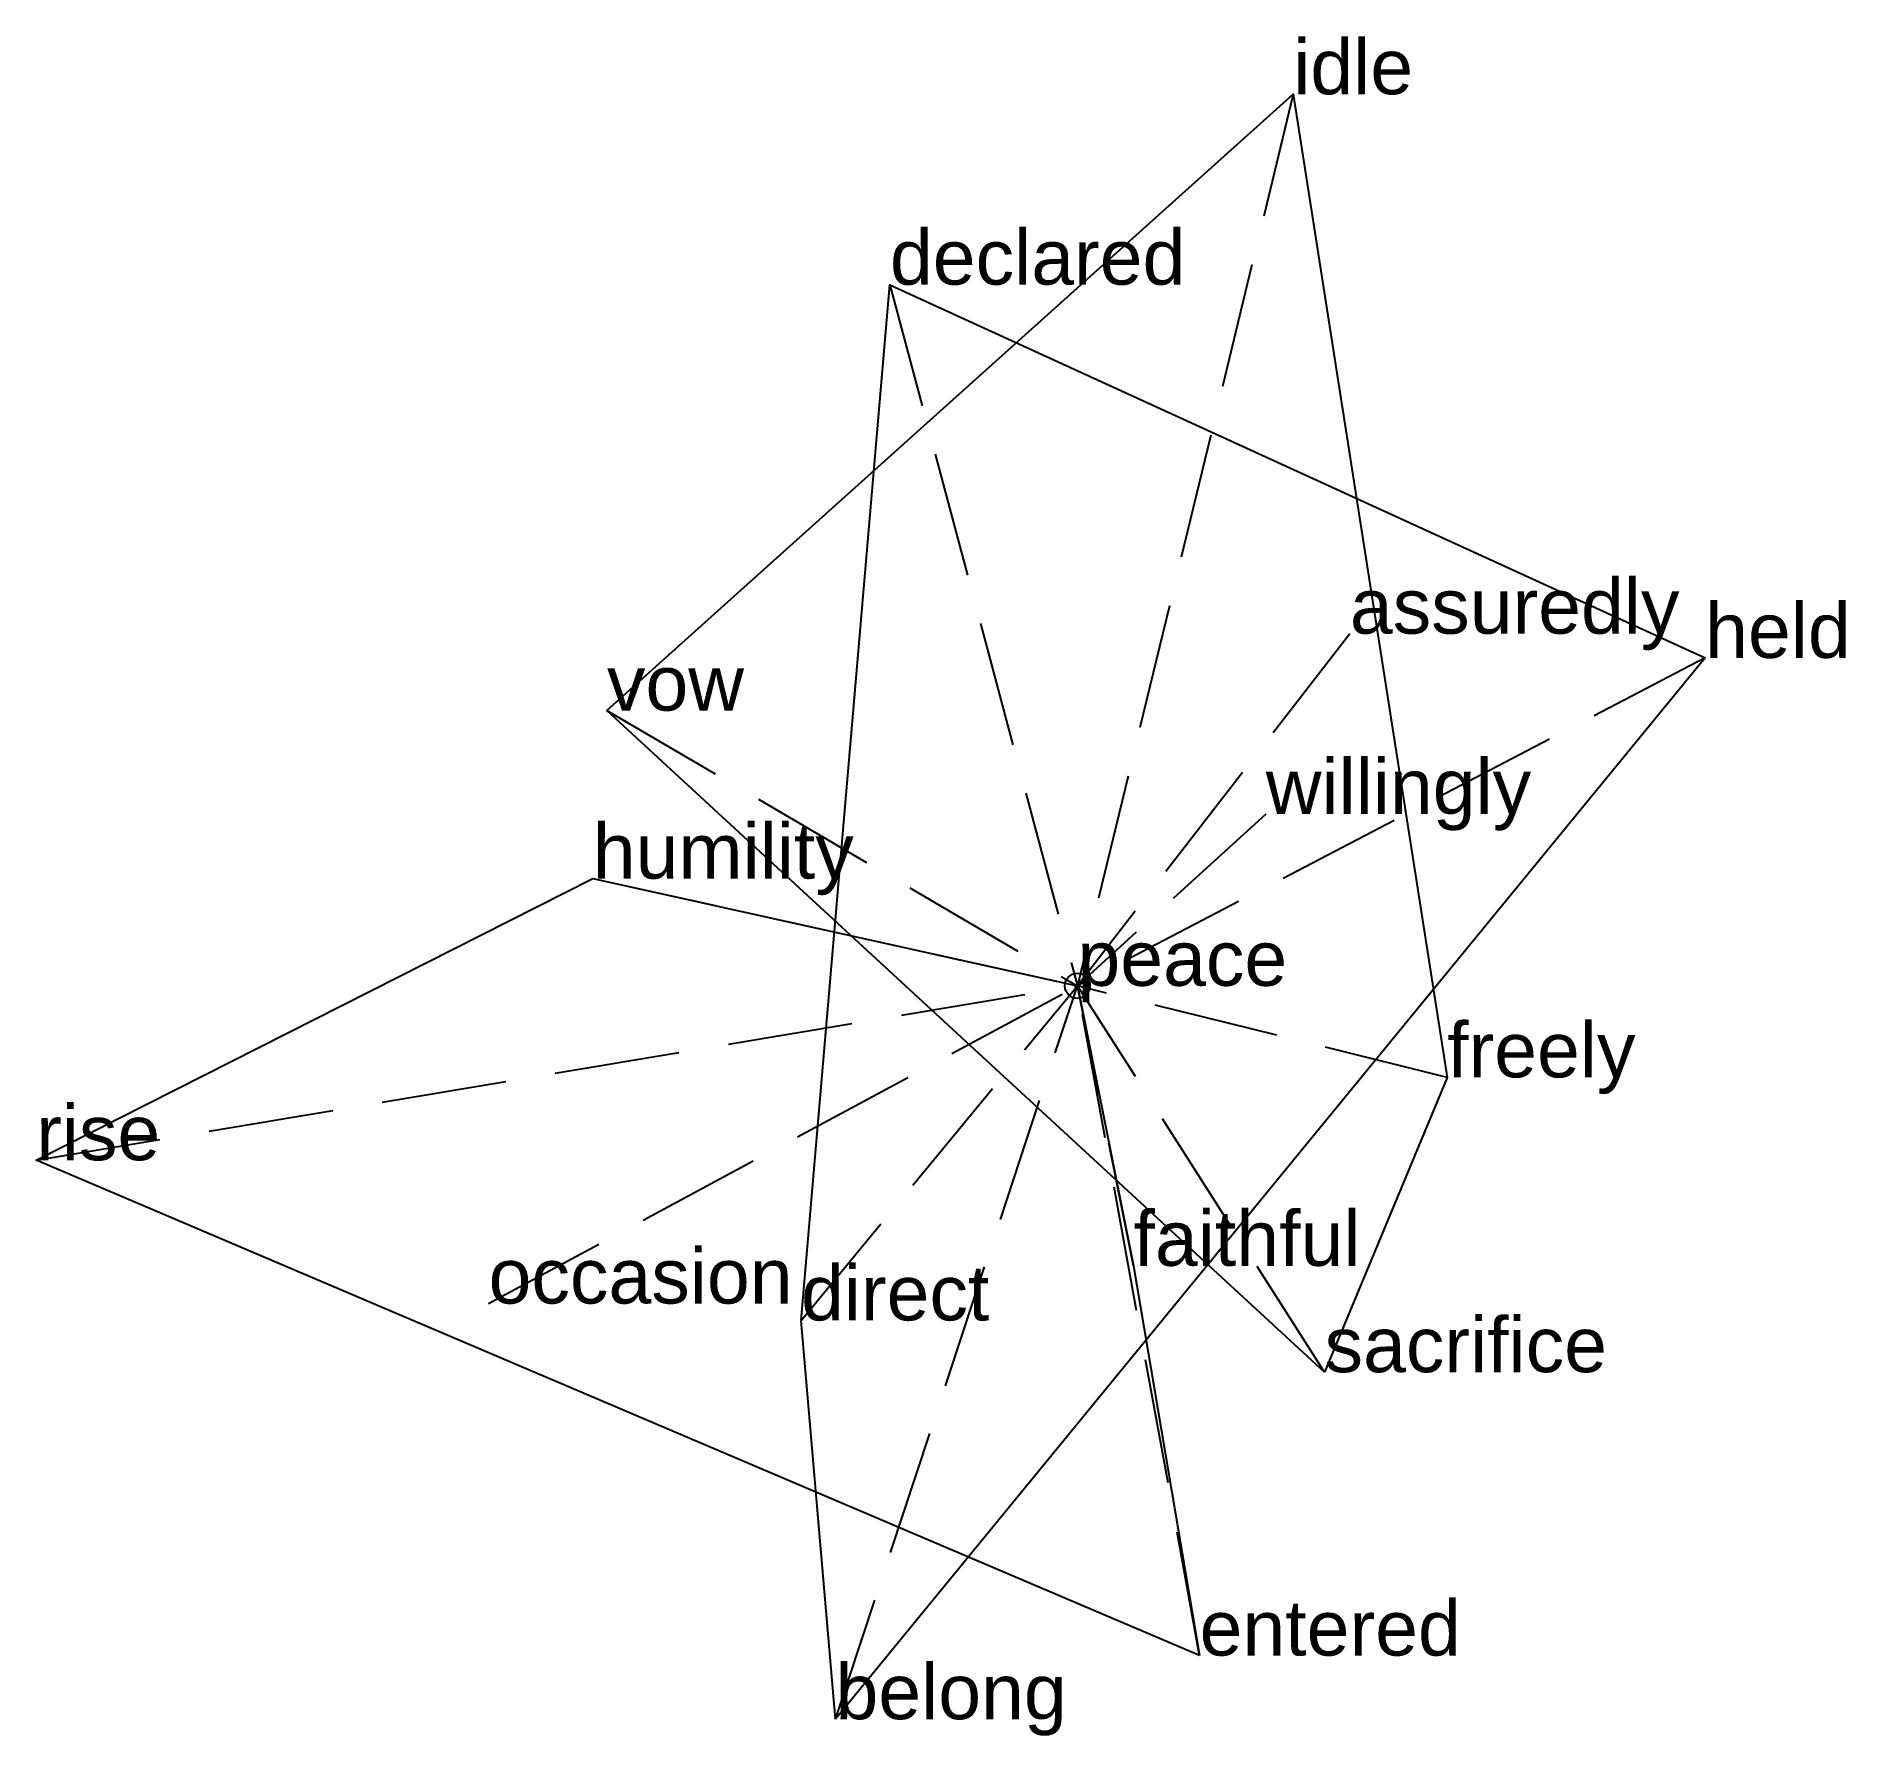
# Model space of a CAD drawing. Extents: x -2.08 to 1.53, y -1.5 to 1.89.
import ezdxf

# ---------------------------------------------------------------- set-up
doc = ezdxf.new("R2010")
doc.units = 0
doc.linetypes.add('DASHED2', pattern=[0.3, 0.25, -0.05])
for name, color, linetype in [('TEXT_nt', 1, 'CONTINUOUS'), ('TEXT_ot', 1, 'CONTINUOUS'), ('TEXT_q', 1, 'CONTINUOUS')]:
    doc.layers.add(name, color=color, linetype=linetype)
doc.styles.get("Standard").update_dxf_attribs({"font": 'arial.ttf'})

# ---------------------------------------------------------------- blocks, each defined once
blk = doc.blocks.new('ot-peace')
at = {"layer": 'LINES_ot', "linetype": 'DASHED2'}
for p in [(0.4306, 1.7788), (-0.9385, 0.5491), (0.3759, 0.3428), (0, 0), (0.493, -0.7708), (0.7376, -0.1826)]:
    blk.add_line(p, (0, 0), dxfattribs=at)
at = {"layer": 'ORIGIN_ot'}
blk.add_circle((0, 0), 0.025, dxfattribs=at)
at = {"layer": 'TEXT_ot'}
for s, p in [('idle', (0.4306, 1.7788)), ('vow', (-0.9385, 0.5491)), ('willingly', (0.3759, 0.3428)), ('peace', (0, 0)), ('freely', (0.7376, -0.1826)), ('sacrifice', (0.493, -0.7708))]:
    blk.add_text(s, height=0.11, dxfattribs=at).set_placement(p)
blk = doc.blocks.new('nt-peace')
at = {"layer": 'LINES_nt', "linetype": 'DASHED2'}
for p in [(-0.374, 1.3989), (0.5435, 0.7026), (1.2523, 0.6542), (-0.5513, -0.6675), (-0.4826, -1.4631), (0, 0)]:
    blk.add_line(p, (0, 0), dxfattribs=at)
at = {"layer": 'ORIGIN_nt'}
blk.add_circle((0, 0), 0.025, dxfattribs=at)
at = {"layer": 'TEXT_nt'}
for s, p in [('declared', (-0.374, 1.3989)), ('assuredly', (0.5435, 0.7026)), ('held', (1.2523, 0.6542)), ('peace', (0, 0)), ('direct', (-0.5513, -0.6675)), ('belong', (-0.4826, -1.4631))]:
    blk.add_text(s, height=0.11, dxfattribs=at).set_placement(p)
blk = doc.blocks.new('q-peace')
at = {"layer": 'LINES_q', "linetype": 'DASHED2'}
for p in [(-0.9668, 0.214), (-2.0771, -0.3479), (-1.1746, -0.6338), (0, 0), (0.2438, -1.3361), (0.112, -0.5586)]:
    blk.add_line(p, (0, 0), dxfattribs=at)
at = {"layer": 'ORIGIN_q'}
blk.add_circle((0, 0), 0.025, dxfattribs=at)
at = {"layer": 'TEXT_q'}
for s, p in [('humility', (-0.9668, 0.214)), ('peace', (0, 0)), ('rise', (-2.0771, -0.3479)), ('faithful', (0.112, -0.5586)), ('occasion', (-1.1746, -0.6338)), ('entered', (0.2438, -1.3361))]:
    blk.add_text(s, height=0.11, dxfattribs=at).set_placement(p)

msp = doc.modelspace()

# ---------------------------------------------------------------- linework, layer by layer
at = {"layer": 'OUTLINE_nt', "linetype": 'CONTINUOUS'}
msp.add_polyline3d([(-0.4826, -1.4631, 0), (-0.5513, -0.6675, 0), (-0.374, 1.3989, 0), (1.2523, 0.6542, 0), (-0.4826, -1.4631, 0)], close=True, dxfattribs=at)
at = {"layer": 'OUTLINE_ot', "linetype": 'CONTINUOUS'}
msp.add_polyline3d([(0.493, -0.7708, 0), (-0.9385, 0.5491, 0), (0.4306, 1.7788, 0), (0.7376, -0.1826, 0), (0.493, -0.7708, 0)], close=True, dxfattribs=at)
at = {"layer": 'OUTLINE_q', "linetype": 'CONTINUOUS'}
msp.add_polyline3d([(0.2438, -1.3361, 0), (-2.0771, -0.3479, 0), (-0.9668, 0.214, 0), (0, 0, 0), (0.112, -0.5586, 0), (0.2438, -1.3361, 0)], close=True, dxfattribs=at)

# ---------------------------------------------------------------- block references
for name in ['ot-peace', 'nt-peace', 'q-peace']:
    msp.add_blockref(name, (0, 0))

doc.saveas('drawing.dxf')
